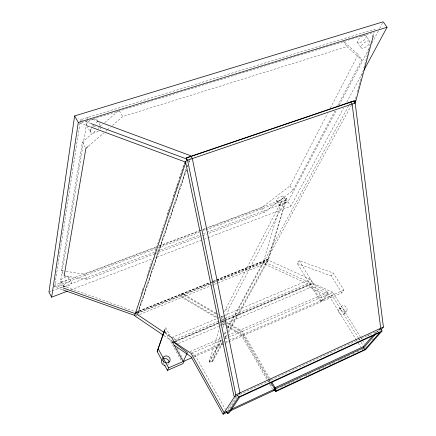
<?xml version="1.0" encoding="UTF-8"?>
<svg xmlns="http://www.w3.org/2000/svg" width="436" height="436" viewBox="0 0 436 436"><rect width="100%" height="100%" fill="white"/><g stroke="black" fill="none" stroke-linecap="round" stroke-linejoin="round"><path stroke-width="0.33" stroke-dasharray="2.18 1.64" d="M62.234 289.635L54.533 286.899L79.99 123.056L372.731 32.607M80.093 122.385L80.507 119.698L375.107 29.108L374.241 30.76M63.204 274.108L61.351 270.603L82.366 142.18L96.116 130.211M87.249 119.54L59.912 284.872L62.457 285.782M87.364 118.865L87.587 117.524L89.489 118.227M355.525 98.792L356.408 95.506M357.291 92.219L360.828 79.074M361.711 75.788L362.948 71.188M363.831 67.902L370.551 42.924M372.142 37.006L373.38 32.406M373.178 36.292L374.23 32.373M228.41 332.723L268.363 260.145L286.719 197.895L205.814 228.29M227.581 327.818L263.311 261.992L281.296 201.541L225.33 309.647L224.529 312.231M222.169 342.8L212.043 361.242L212.381 361.847L220.589 335.306M222.992 327.54L224.595 322.362M225.597 319.125L229.004 308.121L286.719 197.895M212.043 361.242L209.345 362.425L209.062 361.924L219.106 329.654M220.311 325.785L220.714 324.493M221.717 321.267L223.526 315.457M140.937 294.295L142.866 288.479M146.943 276.19L152.088 260.674M154.017 254.853L184.69 162.394M167.653 214.141L169.577 208.348M173.642 196.107L178.133 182.58M179.627 178.068L184.76 162.612M186.406 170.029L137.95 313.168L137.596 312.525L185.938 169.239M188.548 161.489L189.202 159.554M186.346 169.795L137.94 312.874L138.948 314.721M187.436 166.568L187.872 165.282M188.962 162.061L189.398 160.77M189.616 160.126L190.488 157.549M187.502 166.808L187.938 165.517M189.028 162.29L189.464 161.004M199.274 231.118L261.687 207.667L290.044 185.883L327.534 113.611M330.346 108.193L358.152 54.587L343.721 41.54M209.051 233.216L264.483 212.234L292.921 190.483L334.815 111.06M337.671 105.648L361.793 59.923L358.152 54.587M203.432 233.696L287.989 201.759L336.085 110.875M339.268 104.858L368.894 48.887M372.077 42.864L379.407 29.021M379.723 28.422L382.59 23.004M208.081 237.669L290.763 206.217L343.579 108.057M346.794 102.073L362.578 72.747M209.062 361.924L221.406 339.186M224.333 333.802L226.279 330.21M263.497 262.374L348.44 106.117M348.762 105.523L349.737 103.73M209.345 362.425L221.379 340.303M224.633 334.33L226.262 331.338M227.886 328.352L263.671 262.586M216.768 281.171L265.927 261.398L351.46 105.087M225.107 337.442L227.063 333.872M228.371 331.496L267.933 259.425L268.363 260.145M212.381 361.847L222.524 343.421M222.851 342.827L223.832 341.045M225.14 338.668L227.102 335.104M343.862 290.071L322.771 299.178L320.814 301.952L297.298 263.529L299.096 260.575L333.246 273.018L343.862 290.071L341.808 292.872L224.987 343.432M235.772 397.294L227.554 409.758L228.393 411.268M265.927 261.398L266.957 263.11L310.089 282.686L321.664 301.587L328.286 292.207L311.762 283.444L311.135 284.392L218.512 323.496M227.794 411.246L237.004 397.349M341.808 292.872L331.262 275.895L333.246 273.018M338.756 309.478L340.81 306.748M344.424 313.795A3.57 3.003 35.9 0 0 342.02 308.426A3.57 3.003 35.9 0 0 338.592 312.345A3.57 3.003 35.9 0 0 344.424 313.795L346.696 310.852M374.649 333.595L376.421 331.562M376.306 332.673L378.072 330.646M377.625 331.807L378.508 330.799M365.553 347.378L366.316 346.506M372.328 339.66L373.211 338.652M98.154 128.44L99.174 127.552M99.681 127.11L102.738 124.451M104.776 122.674L118.02 111.153M88.437 146.229L103.779 132.953M105.823 131.181L106.847 130.299M107.36 129.852L110.428 127.198M112.472 125.426L122.701 116.576L346.991 46.619L361.793 59.923M276.538 389.326L277.77 388.748M280.86 387.315L291.967 382.143M292.583 381.854L301.222 377.838M304.928 376.11L310.481 373.527M318.503 369.793L325.91 366.344M328.995 364.91L335.164 362.038M338.249 360.599L340.102 359.738M340.718 359.449L349.361 355.427M352.446 353.994L354.294 353.133M356.762 351.983L358.615 351.122M361.7 349.683L363.553 348.822M240.04 394.275L367.265 335.775M369.739 334.641L377.767 330.946M193.382 355.841L222.289 343.345M225.401 341.998L332.385 295.761L358.735 338.445M193.802 356.926L224.366 343.699M191.121 353.416L221.139 340.489M224.894 338.87L332.853 292.376L360.267 336.717M189.933 351.645L221.096 338.26M224.834 336.652L227.325 335.584M227.952 335.317L328.286 292.207M175.332 341.731L217.891 323.763M178.575 343.41L218.556 326.471M222.305 324.885L225.129 323.686M225.755 323.425L312.525 286.665L332.385 295.761M174.302 339.873L223.962 318.956M224.589 318.694L310.089 282.686M173.85 341.628L217.733 323.114M218.36 322.847L220.24 322.057M220.867 321.79L224 320.471M224.627 320.204L311.762 283.444M174.138 341.928L218.016 323.403M332.853 292.376L312.917 283.351L221.777 321.817L223.259 324.482L225.003 325.512M171.73 337.578L216.85 318.645M217.477 318.384L223.445 315.882M224.066 315.615L310.47 279.362L312.917 283.351M225.33 309.647L229.004 308.121M135.296 316.193L137.122 315.457M139.667 314.432L210.228 285.983M210.855 285.727L266.957 263.11M135.503 312.312L209.83 282.468M213.596 280.958L216.109 279.95M216.736 279.699L266.946 259.54L310.47 279.362M135.52 312.607L211.814 281.967M212.446 281.711L216.229 280.19M216.856 279.939L267.933 259.425M135.738 312.743L211.951 282.125M212.577 281.874L216.343 280.359M216.975 280.108L267.186 259.938M136.719 313.364L209.836 283.956M213.613 282.435L216.136 281.422M137.454 313.364L211.972 283.389M212.605 283.133L216.392 281.607M217.024 281.356L266.914 261.284L267.344 262.003L285.673 199.895L202.898 231.053M70.703 289.924L152.747 258.717M153.385 258.477L202.996 239.604M203.628 239.364L207.443 237.914M48.952 292.049L51.492 291.09M52.129 290.845L154.48 252.188M157.025 251.223L199.617 235.135M66.125 276.151L87.358 279.274L154.257 253.954M154.894 253.714L202.042 235.871M202.68 235.625L206.506 234.181M66.01 271.323L84.639 274.2L156.606 247.158M159.151 246.198L198.636 231.358M54.533 286.899L155.777 248.787M158.323 247.828L199.078 232.492M156.121 246.956L54.827 285.002L62.49 287.733M159.304 245.757L198.805 230.922M199.443 230.682L205.176 228.529M61.351 270.603L65.346 271.219M63.095 286.005L135.051 311.62M135.689 311.844L137.596 312.525M297.298 263.529L331.262 275.895M92.666 119.404L98.383 121.524M80.507 119.698L82.42 120.407M85.603 121.584L91.331 123.704M79.99 123.028L90.192 126.8M216.016 313.157L182.466 293.455L181.719 295.265L182.739 297.069L218.85 318.182M216.605 313.5L218.354 314.514M220.692 315.866L221.864 316.541L224.289 320.76M215.684 313.882L181.589 293.81L180.842 295.619L181.861 297.417L216.768 317.882M224.872 321.098L242.405 331.333L269.524 378.143M224.529 321.833L223.363 321.147L220.938 316.928M226.867 323.196L241.457 331.736L268.576 378.573M226.507 325.463L224.18 324.09L221.766 319.882M227.091 325.806L242.231 334.728L268.641 380.372M227.33 326.886L241.288 335.137L268.374 381.98M164.922 332.118L168.879 334.766M172.83 337.415L175.654 339.306L178.052 343.628M164.966 333.039L167.784 334.935M191.775 352.888L195.072 355.111L225.407 409.404M163.941 335.6L171.8 340.925M366.087 35.954A5.374 2.245 -37.4 0 1 360.621 42.396A5.374 2.245 -37.4 0 1 358.583 39.06A5.374 2.245 -37.4 0 1 366.087 35.954L369.848 41.393A5.385 2.218 -37.3 0 1 364.343 47.813A5.385 2.218 -37.3 0 1 362.338 44.521A5.385 2.218 -37.3 0 1 369.848 41.393M357.455 42.336L361.182 47.775M343.225 41.088L346.991 46.619M290.044 185.883L292.921 190.483M287.989 201.759L290.763 206.217M283.438 196.304L286.261 200.843M276.588 200.789L279.394 205.334M360.621 337.295L362.043 339.595M362.403 340.173L364.534 343.628M359.09 339.017L359.804 340.173M361.226 342.478L363.008 345.367M356.49 340.211L329.79 296.883L309.98 287.744L307.543 283.754L264.527 264.091L263.311 261.992M356.85 340.788L357.918 342.527M358.272 343.105L360.763 347.149M299.096 260.575L322.771 299.178M261.687 207.667L264.483 212.234M119.371 110.842L122.701 116.576M269.862 378.726L271.219 381.069M268.914 379.162L270.271 381.505M268.979 380.96L270.336 383.298M270.674 383.882L272.026 386.225M269.726 384.323L272.435 389.005M97.092 120.096L100.394 125.879M86.813 125.742L89.434 130.375M82.366 142.18L85.56 147.875M165.593 327.572L169.827 335.219M176.994 348.157L182.864 358.746M165.13 331.507L181.605 361.286M162.95 362.158L163.914 363.918M84.639 274.2L87.358 279.274M68.921 277.122A4.529 1.749 -26.9 0 1 63.52 281.542A4.529 1.749 -26.9 0 1 62.195 278.817A4.529 1.749 -26.9 0 1 68.921 277.122L71.651 282.272M60.844 281.215L62.653 284.654M64.365 284.495A4.534 1.728 -27 0 1 70.469 281.749A4.534 1.728 -27 0 1 70.251 284.659A4.534 1.728 -27 0 1 64.196 286.812M100.771 127.95A5.881 2.97 -29.3 0 1 100.242 129.029M98.405 130.947A5.881 2.97 -29.3 0 1 91.075 132.773M91.146 129.154A5.881 2.97 -29.3 0 1 91.473 128.756M93.691 126.931A5.881 2.97 -29.3 0 1 95.228 126.129M99.768 125.633A5.881 2.97 -29.3 0 1 100.351 125.977M90.399 126.663A5.864 3.003 -29.3 0 1 87.265 123.11A5.864 3.003 -29.3 0 1 95.37 119.061A5.864 3.003 -29.3 0 1 95.244 124.238M93.827 125.279A5.864 3.003 -29.3 0 1 91.347 126.418M168.705 363.586A3.788 3.439 23 0 1 167.86 364.681M166.389 365.406A3.788 3.439 23 0 1 165.68 365.499M281.531 205.302A4.104 1.422 -32.3 0 0 286.338 200.969A4.104 1.422 -32.3 0 0 280.61 202.98A4.104 1.422 -32.3 0 0 281.531 205.302M278.729 200.773A4.098 1.439 -32.4 0 0 283.514 196.434A4.098 1.439 -32.4 0 0 277.786 198.424A4.098 1.439 -32.4 0 0 278.729 200.773M340.652 309.625A3.592 3.014 35.9 0 0 346.516 311.086A3.592 3.014 35.9 0 0 344.091 305.696A3.592 3.014 35.9 0 0 340.652 309.625"/><path stroke-width="0.65" d="M363.864 70.349L387.048 27.255L383.228 21.8L74.621 115.943L48.952 292.049L51.622 297.183L67.526 291.134M51.622 297.183L78.3 122.478L74.621 115.943M354.795 103.147L355.656 101.583L373.178 36.292M355.656 101.583L355.062 100.7L186.254 158.099L186.837 159.075L134.724 315.413L62.871 289.864M161.99 360.398L157.173 351.585L164.47 330.314M157.173 351.585L165.162 328.831M172.83 342.789L173.223 341.889L187.442 352.719L183.196 361.515L171.8 340.925M164.557 365.096L167.446 370.382L168.607 367.831L191.933 357.738M184.166 361.101L182.918 363.673L167.446 370.382M354.206 102.264L355.062 100.7M174.198 345.263L191.126 356.817L223.096 414.2L235.811 394.803L383.413 327.038L355.155 103.016L353.743 100.912L186.188 157.87L187.578 160.197L235.811 394.803M238.846 394.575L239.947 392.907L192.314 158.584L190.924 156.257M226.524 411.502L227.647 413.513L238.596 397.087L382.072 330.968L380.644 328.684M273.454 390.76L274.675 389.114L270.947 382.672M274.397 390.324L275.318 389.086M274.342 389.212L275.694 391.544L276.184 390.89L364.845 349.558L379.974 332.385L239.784 397.016L229.238 412.772L227.647 413.513M276.184 390.89L274.489 387.964L363.144 346.8L373.32 335.115M363.515 347.944L375.859 333.823M378.949 330.292L380.715 328.275L352.119 104.051L350.708 101.942M380.748 330.068L383.413 327.038M382.072 330.968L365.624 349.607L275.694 391.544M87.925 146.676L85.881 148.442L64.136 275.863L65.46 276.053M227.205 411.186L224.137 412.614L191.121 353.416L174.138 341.928L171.73 337.578L168.351 335.311M231.494 409.191L363.858 347.65M223.096 414.2L227.374 412.211M229.816 411.072L275.307 389.898M237.571 395.408L234.486 396.831L233.898 395.79L185.474 161.516M367.886 335.491L369.118 334.924M187.578 160.197L355.155 103.016M78.3 122.478L387.048 27.255M63.133 287.956L135.313 313.637M98.383 121.524L190.51 155.685L190.995 156.491M91.331 123.704L186.837 159.075M90.83 127.04L185.801 162.181M135.111 312.993L164.405 332.663M163.375 335.219L135.296 316.193L134.539 314.803M363.144 346.8L364.845 349.558M271.895 382.236L275.623 388.672M237.418 395L238.596 397.087M158.263 348.936L168.607 367.831M63.798 286.637A4.534 1.728 -27 0 1 63.918 285.008M90.421 132.119A5.881 2.97 -29.3 0 1 90.868 129.541M164.922 365.455A3.788 3.439 23 0 1 161.996 360.103M163.228 358.948A3.788 3.439 23 0 1 167.195 359.144A3.788 3.439 23 0 1 168.988 362.561M163.407 361.33A3.81 3.455 23 0 0 169.871 361.003A3.81 3.455 23 0 0 165.942 355.907A3.81 3.455 23 0 0 163.407 361.33"/></g></svg>
